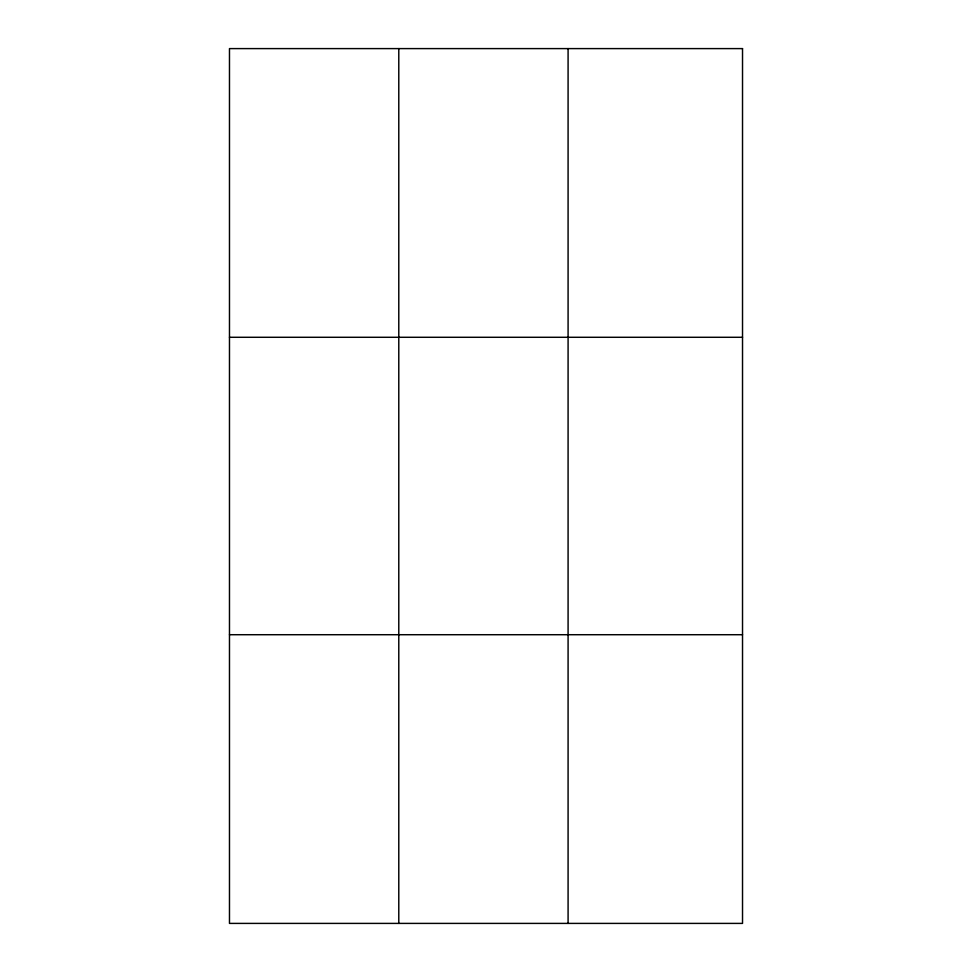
<?xml version="1.0" encoding="UTF-8"?>
<svg xmlns="http://www.w3.org/2000/svg" width="972" height="972" viewBox="0 0 972 972"><rect width="100%" height="100%" fill="white"/><g stroke="black" fill="none" stroke-linecap="round" stroke-linejoin="round"><path stroke-width="1.46" d="M398.787 923.4L398.787 48.6M568.085 923.4L568.085 48.6M229.477 337.284L742.523 337.284M229.477 634.716L742.523 634.716M742.523 48.6L742.523 923.4L229.477 923.4L229.477 48.6L742.523 48.6"/></g></svg>
